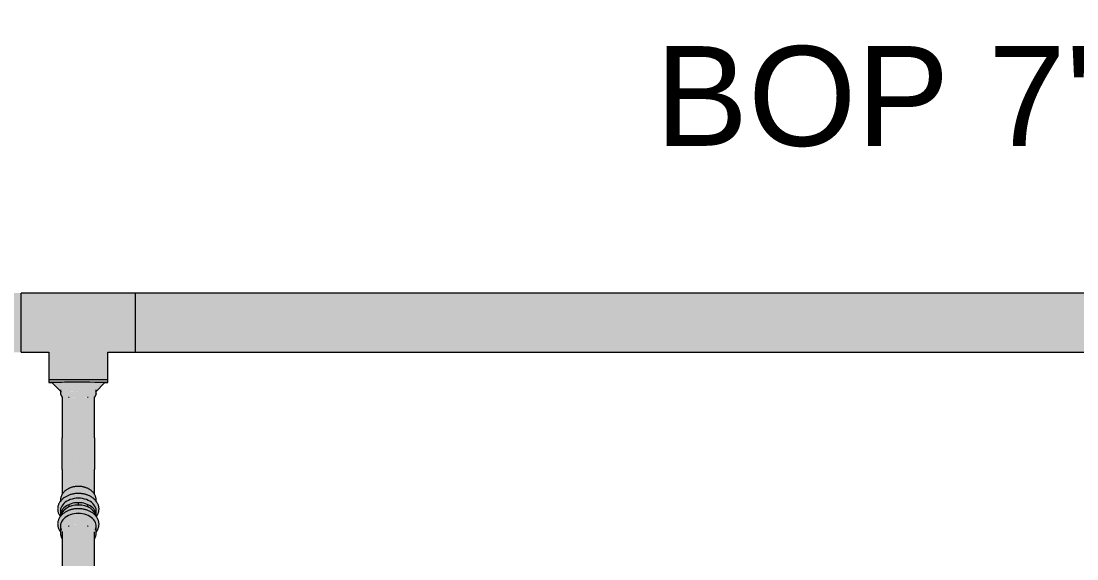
# Model space of a CAD drawing. Header units: inches. Extents: x -3385 to 41, y 7 to 1342.
# Drawn here: x -1949.4 to -1886.9, y 121.8 to 153.6 of the extents above; entities that cross this region are included whole.
import ezdxf

# ---------------------------------------------------------------- set-up
doc = ezdxf.new("R2010")
doc.units = ezdxf.units.IN
doc.header["$MEASUREMENT"] = 0
doc.layers.add('G-ANNO-DIMS', color=111, linetype='Continuous', lineweight=9)
doc.layers.add('P-PIPE', color=3, linetype='Continuous', lineweight=9)
doc.styles.add('Arial', font='arial.ttf', dxfattribs={"height": 5.901198})

# ---------------------------------------------------------------- blocks, each defined once
blk = doc.blocks.new('Victaulic-VicPress316-Elbow 90-45deg Style P568_P571 - Standard-V29-LOWER PARKING')
at = {"layer": 'P-PIPE'}
for points in [[(-1944.822, 132.212), (-1944.842, 132.212), (-1944.824, 132.212)], [(-1946.904, 131.317), (-1946.89, 131.318), (-1946.82, 131.348), (-1946.537, 131.319), (-1946.47, 131.336), (-1946.211, 131.337), (-1946, 131.32), (-1946, 131.539), (-1947.007, 131.536), (-1947.007, 131.534), (-1947.03, 131.416), (-1946.981, 131.356), (-1946.906, 131.318)], [(-1947.007, 131.536), (-1946, 131.539), (-1946, 131.686), (-1946.144, 131.692), (-1946.451, 131.688), (-1946.575, 131.708), (-1946.634, 131.728), (-1946.668, 131.719), (-1946.721, 131.661), (-1946.782, 131.687), (-1946.854, 131.666), (-1946.947, 131.709), (-1947.007, 131.734), (-1947.007, 131.537)], [(-1946.95, 128.926), (-1946.611, 128.929), (-1946, 128.93), (-1946.007, 131.321), (-1946.4, 131.34), (-1946.674, 131.339), (-1946.832, 131.346), (-1946.904, 131.317), (-1946.95, 131.341), (-1946.95, 128.927)], [(-1944.993, 131.536), (-1944.993, 131.746), (-1945.146, 131.666), (-1945.222, 131.688), (-1945.279, 131.661), (-1945.333, 131.719), (-1945.378, 131.731), (-1945.45, 131.696), (-1945.61, 131.692), (-1945.905, 131.695), (-1946, 131.686), (-1946, 131.539), (-1945.075, 131.536)], [(-1945.097, 131.317), (-1944.993, 131.38), (-1944.974, 131.428), (-1944.993, 131.536), (-1946, 131.539), (-1945.993, 131.321), (-1945.721, 131.351), (-1945.39, 131.328), (-1945.269, 131.342), (-1945.153, 131.343), (-1945.108, 131.317)], [(-1945.05, 128.926), (-1945.051, 131.341), (-1945.109, 131.317), (-1945.185, 131.348), (-1945.271, 131.342), (-1945.37, 131.333), (-1945.465, 131.32), (-1945.6, 131.338), (-1945.796, 131.349), (-1946, 131.32), (-1946, 128.93), (-1945.065, 128.927)], [(-1946.95, 127.067), (-1946.918, 127.232), (-1946.893, 127.298), (-1946.783, 127.445), (-1946.672, 127.541), (-1946.539, 127.62), (-1946.475, 127.651), (-1946.246, 127.716), (-1946.165, 127.732), (-1946, 127.742), (-1946, 128.93), (-1946.95, 128.926), (-1946.95, 127.184)], [(-1945.05, 127.067), (-1945.065, 128.927), (-1946, 128.93), (-1946, 127.742), (-1945.754, 127.716), (-1945.675, 127.701), (-1945.525, 127.651), (-1945.329, 127.541), (-1945.273, 127.501), (-1945.178, 127.404), (-1945.108, 127.298), (-1945.065, 127.184)], [(-1946.95, 125.588), (-1946.914, 125.651), (-1946.786, 125.783), (-1946.669, 125.877), (-1946.469, 125.969), (-1946.312, 126.014), (-1946.097, 126.048), (-1946, 126.059), (-1946, 127.742), (-1946.246, 127.716), (-1946.423, 127.669), (-1946.539, 127.62), (-1946.672, 127.541), (-1946.783, 127.445), (-1946.851, 127.362), (-1946.893, 127.298), (-1946.936, 127.184), (-1946.95, 127.067), (-1946.95, 125.635)], [(-1945.05, 125.593), (-1945.065, 127.184), (-1945.139, 127.346), (-1945.222, 127.45), (-1945.329, 127.541), (-1945.455, 127.617), (-1945.599, 127.676), (-1945.754, 127.716), (-1945.835, 127.732), (-1946, 127.732), (-1945.993, 126.058), (-1945.751, 126.035), (-1945.46, 125.943), (-1945.211, 125.783), (-1945.173, 125.751), (-1945.053, 125.597)], [(-1947.047, 124.273), (-1947.007, 124.319), (-1947.007, 124.839), (-1946.623, 125.215), (-1946, 125.359), (-1946, 125.591), (-1946.677, 125.487), (-1946.881, 125.362), (-1947.047, 125.172), (-1947.171, 124.991), (-1947.224, 124.723), (-1947.106, 124.342), (-1947.075, 124.306)], [(-1947.019, 125.204), (-1947.007, 125.231), (-1947.007, 125.463), (-1946.623, 125.839), (-1946, 125.982), (-1946, 126.059), (-1946.312, 126.014), (-1946.475, 125.967), (-1946.646, 125.89), (-1946.73, 125.832), (-1946.847, 125.73), (-1946.925, 125.638), (-1947.023, 125.442), (-1947.03, 125.265)], [(-1947.007, 125.218), (-1946.881, 125.362), (-1946.675, 125.487), (-1946.26, 125.555), (-1946, 125.603), (-1946.007, 125.981), (-1946.63, 125.832), (-1947.007, 125.463), (-1947.007, 125.273)], [(-1944.976, 125.198), (-1944.971, 125.362), (-1944.999, 125.5), (-1945.075, 125.638), (-1945.176, 125.754), (-1945.37, 125.894), (-1945.534, 125.974), (-1945.789, 126.045), (-1946, 126.048), (-1946, 125.982), (-1945.37, 125.831), (-1944.993, 125.463), (-1944.99, 125.213), (-1944.978, 125.199)], [(-1944.993, 125.217), (-1944.993, 125.463), (-1945.378, 125.839), (-1946, 125.982), (-1946, 125.591), (-1945.63, 125.591), (-1945.323, 125.486), (-1945.107, 125.343), (-1945.001, 125.225)], [(-1944.953, 124.273), (-1944.921, 124.308), (-1944.829, 124.5), (-1944.777, 124.723), (-1944.83, 124.991), (-1944.953, 125.172), (-1945.112, 125.349), (-1945.37, 125.503), (-1945.666, 125.603), (-1946, 125.591), (-1946, 125.359), (-1945.37, 125.208), (-1944.993, 124.839), (-1944.993, 124.317), (-1944.966, 124.287)], [(-1947.007, 124.575), (-1946.623, 124.951), (-1946, 125.095), (-1946, 125.359), (-1946.623, 125.215), (-1947.007, 124.839), (-1947.007, 124.586)], [(-1947.007, 124.438), (-1946.875, 124.587), (-1946.815, 124.684), (-1946.623, 124.843), (-1946.475, 124.924), (-1946.246, 124.991), (-1946, 125.017), (-1946, 125.095), (-1946.623, 124.951), (-1947.007, 124.575), (-1947.007, 124.463)], [(-1944.993, 124.575), (-1944.993, 124.839), (-1945.378, 125.215), (-1946, 125.359), (-1946, 125.095), (-1945.37, 124.943), (-1945.045, 124.626)], [(-1944.993, 124.438), (-1944.993, 124.575), (-1945.378, 124.951), (-1946, 125.095), (-1945.991, 125.015), (-1945.977, 125.012), (-1945.754, 124.991), (-1945.442, 124.888), (-1945.37, 124.838), (-1945.37, 124.839), (-1945.297, 124.787), (-1945.178, 124.677), (-1945.085, 124.528), (-1945.004, 124.449)]]:
    blk.add_hatch(color=256, dxfattribs=at).paths.add_polyline_path(points, flags=0)
for p, q in [((-1947.059, 131.777), (-1947.059, 131.534)), ((-1947.059, 131.534), (-1946.95, 131.316)), ((-1946.95, 131.361), (-1946.95, 128.926)), ((-1944.941, 131.534), (-1945.05, 131.316)), ((-1945.05, 128.926), (-1945.05, 131.364)), ((-1944.941, 131.534), (-1944.941, 131.777)), ((-1946.95, 127.067), (-1946.95, 125.588)), ((-1945.05, 125.593), (-1945.05, 127.067)), ((-1947.059, 125.231), (-1947.059, 125.155)), ((-1944.941, 125.155), (-1944.941, 125.231)), ((-1947.059, 124.607), (-1947.059, 124.343)), ((-1944.941, 124.343), (-1944.941, 124.607))]:
    blk.add_line(p, q, dxfattribs=at)
at = {"layer": 'P-PIPE', "flags": 128}
for points in [[(-1946.95, 127.067), (-1946.95, 127.143), (-1946.95, 127.221), (-1946.95, 127.303), (-1946.95, 127.386), (-1946.95, 127.473), (-1946.95, 127.562), (-1946.95, 127.652), (-1946.95, 127.745), (-1946.95, 127.84), (-1946.95, 127.937), (-1946.95, 128.035), (-1946.95, 128.135), (-1946.95, 128.236), (-1946.95, 128.338), (-1946.95, 128.441), (-1946.95, 128.544), (-1946.95, 128.649), (-1946.95, 128.754), (-1946.95, 128.859), (-1946.95, 128.926)], [(-1945.05, 128.926), (-1945.05, 128.821), (-1945.05, 128.715), (-1945.05, 128.611), (-1945.05, 128.506), (-1945.05, 128.403), (-1945.05, 128.3), (-1945.05, 128.199), (-1945.05, 128.098), (-1945.05, 127.999), (-1945.05, 127.901), (-1945.05, 127.805), (-1945.05, 127.711), (-1945.05, 127.619), (-1945.05, 127.529), (-1945.05, 127.441), (-1945.05, 127.356), (-1945.05, 127.273), (-1945.05, 127.192), (-1945.05, 127.115), (-1945.05, 127.067)], [(-1946, 125.639), (-1946.047, 125.639), (-1946.094, 125.637), (-1946.141, 125.633), (-1946.188, 125.629), (-1946.234, 125.623), (-1946.28, 125.615), (-1946.326, 125.607), (-1946.371, 125.597), (-1946.416, 125.586), (-1946.46, 125.573), (-1946.504, 125.559), (-1946.546, 125.544), (-1946.588, 125.528), (-1946.63, 125.51), (-1946.67, 125.491), (-1946.71, 125.471), (-1946.748, 125.45), (-1946.786, 125.428), (-1946.822, 125.404), (-1946.857, 125.38), (-1946.891, 125.354), (-1946.924, 125.327), (-1946.955, 125.299), (-1946.985, 125.27), (-1947.013, 125.239), (-1947.04, 125.208), (-1947.066, 125.176), (-1947.089, 125.143), (-1947.111, 125.109), (-1947.132, 125.074), (-1947.15, 125.039), (-1947.166, 125.002), (-1947.181, 124.965), (-1947.193, 124.928), (-1947.204, 124.889), (-1947.212, 124.851), (-1947.218, 124.812), (-1947.222, 124.773), (-1947.224, 124.733), (-1947.223, 124.694), (-1947.22, 124.655), (-1947.216, 124.616), (-1947.208, 124.577), (-1947.199, 124.539), (-1947.188, 124.501), (-1947.174, 124.463), (-1947.159, 124.427), (-1947.142, 124.391), (-1947.123, 124.355), (-1947.102, 124.321), (-1947.079, 124.287), (-1947.059, 124.26)], [(-1946, 126.061), (-1946.039, 126.061), (-1946.079, 126.059), (-1946.118, 126.056), (-1946.157, 126.053), (-1946.195, 126.048), (-1946.234, 126.041), (-1946.272, 126.034), (-1946.31, 126.026), (-1946.348, 126.016), (-1946.385, 126.006), (-1946.422, 125.994), (-1946.458, 125.981), (-1946.494, 125.968), (-1946.529, 125.953), (-1946.563, 125.937), (-1946.597, 125.919), (-1946.631, 125.901), (-1946.663, 125.882), (-1946.695, 125.861), (-1946.725, 125.84), (-1946.755, 125.817), (-1946.784, 125.793), (-1946.812, 125.768), (-1946.839, 125.742), (-1946.864, 125.715), (-1946.889, 125.687), (-1946.912, 125.658), (-1946.933, 125.627), (-1946.954, 125.596), (-1946.972, 125.564), (-1946.989, 125.531), (-1947.005, 125.496), (-1947.019, 125.462), (-1947.03, 125.426), (-1947.04, 125.39), (-1947.048, 125.353), (-1947.054, 125.316), (-1947.058, 125.278), (-1947.059, 125.241), (-1947.059, 125.231)], [(-1944.941, 125.231), (-1944.942, 125.268), (-1944.946, 125.306), (-1944.951, 125.343), (-1944.958, 125.38), (-1944.967, 125.416), (-1944.979, 125.452), (-1944.992, 125.487), (-1945.007, 125.521), (-1945.023, 125.555), (-1945.042, 125.587), (-1945.062, 125.619), (-1945.083, 125.65), (-1945.106, 125.679), (-1945.13, 125.708), (-1945.155, 125.735), (-1945.181, 125.761), (-1945.209, 125.786), (-1945.238, 125.811), (-1945.267, 125.834), (-1945.298, 125.855), (-1945.329, 125.876), (-1945.361, 125.896), (-1945.394, 125.915), (-1945.428, 125.932), (-1945.462, 125.948), (-1945.497, 125.964), (-1945.533, 125.978), (-1945.569, 125.991), (-1945.606, 126.003), (-1945.643, 126.014), (-1945.68, 126.023), (-1945.718, 126.032), (-1945.756, 126.04), (-1945.795, 126.046), (-1945.833, 126.051), (-1945.872, 126.056), (-1945.911, 126.059), (-1945.951, 126.061), (-1945.99, 126.061), (-1946, 126.061)], [(-1944.935, 124.27), (-1944.911, 124.303), (-1944.889, 124.337), (-1944.869, 124.371), (-1944.851, 124.407), (-1944.834, 124.443), (-1944.82, 124.48), (-1944.807, 124.518), (-1944.797, 124.556), (-1944.789, 124.595), (-1944.782, 124.634), (-1944.779, 124.673), (-1944.777, 124.712), (-1944.777, 124.752), (-1944.78, 124.791), (-1944.785, 124.83), (-1944.792, 124.869), (-1944.801, 124.907), (-1944.813, 124.945), (-1944.826, 124.982), (-1944.842, 125.019), (-1944.859, 125.055), (-1944.878, 125.09), (-1944.899, 125.125), (-1944.922, 125.158), (-1944.946, 125.191), (-1944.972, 125.223), (-1945, 125.253), (-1945.029, 125.283), (-1945.06, 125.312), (-1945.092, 125.339), (-1945.125, 125.366), (-1945.16, 125.391), (-1945.195, 125.415), (-1945.232, 125.438), (-1945.27, 125.46), (-1945.309, 125.481), (-1945.349, 125.5), (-1945.39, 125.518), (-1945.431, 125.535), (-1945.474, 125.551), (-1945.517, 125.566), (-1945.561, 125.579), (-1945.605, 125.591), (-1945.65, 125.601), (-1945.696, 125.611), (-1945.742, 125.619), (-1945.788, 125.626), (-1945.834, 125.631), (-1945.881, 125.635), (-1945.928, 125.638), (-1945.975, 125.639), (-1946, 125.639)]]:
    blk.add_lwpolyline(points, dxfattribs=at)
at = {"layer": 'P-PIPE'}
for centre, major_axis, ratio, start_param, end_param in [((-1946, 131.316), (0.95, 0), 0.004167, 2.175113, 2.227325), ((-1946, 131.316), (0.95, 0), 0.004167, 0.914268, 0.96648), ((-1946, 124.607), (1.059, 0), 0.710047, 1.570796, 3.455752), ((-1946, 124.343), (1.059, 0), 0.710047, 1.570796, 3.232669), ((-1946, 124.343), (0.95, 0), 0.710047, 1.570796, 1.596809), ((-1946, 124.607), (1.059, 0), 0.710047, 5.969026, 7.853982), ((-1946, 124.343), (1.059, 0), 0.710047, 6.190894, 7.853982), ((-1946, 124.343), (0.95, 0), 0.710047, 1.544784, 1.570796), ((-1946, 124.343), (0.95, 0), 0.710047, 2.795757, 2.827433), ((-1946, 124.343), (0.95, 0), 0.710047, 2.162737, 2.241871), ((-1946, 124.343), (0.95, 0), 0.710047, 0.899722, 0.978855), ((-1946, 124.343), (0.95, 0), 0.710047, 0.314159, 0.345835)]:
    blk.add_ellipse(centre, major_axis=major_axis, ratio=ratio, start_param=start_param, end_param=end_param, dxfattribs=at)
blk = doc.blocks.new('Victaulic-VicPress316-Elbow 90-45deg Style P568_P571 - Standard-1234965-LOWER PARKING')
at = {"layer": 'P-PIPE'}
for points in [[(-1947.007, 124.319), (-1946.881, 124.463), (-1946.675, 124.588), (-1946.24, 124.674), (-1946, 124.704), (-1946, 124.956), (-1946.623, 124.813), (-1947.007, 124.438), (-1947.007, 124.374)], [(-1944.993, 124.317), (-1945.004, 124.449), (-1945.378, 124.813), (-1946, 124.956), (-1945.997, 124.691), (-1945.629, 124.691), (-1945.307, 124.576), (-1945.112, 124.449), (-1945, 124.325)], [(-1947.019, 123.345), (-1947.007, 123.48), (-1947.007, 123.941), (-1946.623, 124.315), (-1946, 124.459), (-1946, 124.691), (-1946.24, 124.674), (-1946.679, 124.586), (-1946.881, 124.463), (-1947.111, 124.2), (-1947.224, 123.825), (-1947.163, 123.547), (-1947.03, 123.358)], [(-1947.007, 123.548), (-1946.623, 123.922), (-1946, 124.065), (-1946, 124.459), (-1946.623, 124.315), (-1947.007, 123.941), (-1947.007, 123.589)], [(-1944.976, 123.352), (-1944.907, 123.445), (-1944.83, 123.558), (-1944.777, 123.825), (-1944.829, 124.048), (-1944.921, 124.24), (-1945.112, 124.449), (-1945.37, 124.603), (-1945.666, 124.704), (-1946, 124.691), (-1946, 124.459), (-1945.37, 124.308), (-1944.993, 123.941), (-1944.979, 123.413), (-1944.977, 123.368)], [(-1944.993, 123.548), (-1944.993, 123.941), (-1945.378, 124.315), (-1946, 124.459), (-1946, 124.065), (-1945.37, 123.915), (-1945.036, 123.589)], [(-1946.95, 122.963), (-1946.936, 123.252), (-1946.904, 123.37), (-1946.876, 123.413), (-1946.801, 123.538), (-1946.67, 123.653), (-1946.537, 123.711), (-1946.462, 123.76), (-1946.242, 123.826), (-1946, 123.835), (-1946, 124.065), (-1946.623, 123.922), (-1947.007, 123.548), (-1947.007, 123.407), (-1947.03, 123.281), (-1947.023, 123.105), (-1946.952, 122.966)], [(-1946.95, 121.473), (-1946.936, 121.59), (-1946.893, 121.703), (-1946.823, 121.809), (-1946.728, 121.905), (-1946.611, 121.988), (-1946.475, 122.055), (-1946.325, 122.105), (-1946.165, 122.135), (-1946, 122.146), (-1946.009, 123.834), (-1946.321, 123.809), (-1946.512, 123.729), (-1946.574, 123.691), (-1946.685, 123.64), (-1946.827, 123.513), (-1946.934, 123.263), (-1946.95, 123.179), (-1946.95, 122.868)], [(-1945.05, 122.955), (-1944.999, 123.047), (-1944.971, 123.184), (-1944.993, 123.548), (-1945.378, 123.922), (-1946, 124.065), (-1945.993, 123.835), (-1945.721, 123.824), (-1945.52, 123.751), (-1945.426, 123.691), (-1945.309, 123.637), (-1945.153, 123.475), (-1945.082, 123.339), (-1945.05, 123.116), (-1945.05, 122.963)], [(-1945.05, 121.473), (-1945.062, 123.239), (-1945.097, 123.37), (-1945.124, 123.413), (-1945.185, 123.526), (-1945.37, 123.67), (-1945.487, 123.727), (-1945.563, 123.767), (-1945.796, 123.836), (-1946, 123.834), (-1946, 122.146), (-1945.835, 122.135), (-1945.675, 122.105), (-1945.525, 122.055), (-1945.39, 121.988), (-1945.231, 121.863), (-1945.178, 121.809), (-1945.108, 121.703), (-1945.065, 121.59)], [(-1946.95, 119.612), (-1946, 119.613), (-1946, 122.146), (-1946.165, 122.135), (-1946.325, 122.105), (-1946.475, 122.055), (-1946.656, 121.956), (-1946.728, 121.905), (-1946.823, 121.809), (-1946.893, 121.703), (-1946.936, 121.59), (-1946.95, 121.473), (-1946.95, 119.612)], [(-1945.05, 119.612), (-1945.05, 119.612), (-1945.065, 121.59), (-1945.108, 121.703), (-1945.178, 121.809), (-1945.273, 121.905), (-1945.39, 121.988), (-1945.525, 122.055), (-1945.675, 122.105), (-1945.835, 122.135), (-1946, 122.135), (-1946, 119.613), (-1945.065, 119.612)], [(-1946.249, 117.188), (-1946.205, 117.194), (-1946, 117.223), (-1946, 119.613), (-1946.95, 119.612), (-1946.95, 117.198), (-1946.892, 117.222), (-1946.815, 117.193), (-1946.73, 117.199), (-1946.655, 117.203), (-1946.537, 117.222), (-1946.438, 117.206), (-1946.25, 117.188)], [(-1947.007, 117.004), (-1946, 117.005), (-1946.007, 117.221), (-1946.279, 117.191), (-1946.611, 117.214), (-1946.731, 117.199), (-1946.847, 117.197), (-1946.907, 117.22), (-1947.007, 117.159), (-1947.03, 117.122), (-1947.023, 117.094)], [(-1947.007, 116.447), (-1946, 116.448), (-1946, 117.005), (-1947.007, 117.004), (-1947.007, 116.448)], [(-1944.993, 117.004), (-1944.971, 117.122), (-1945.019, 117.183), (-1945.109, 117.222), (-1945.181, 117.193), (-1945.463, 117.222), (-1945.531, 117.206), (-1945.789, 117.205), (-1946, 117.222), (-1946, 117.005), (-1944.993, 117.004)], [(-1944.993, 116.447), (-1944.993, 117.004), (-1946, 117.005), (-1946, 116.448), (-1945.112, 116.448)], [(-1947.172, 116.186), (-1947.007, 116.118), (-1946, 116.119), (-1946, 116.448), (-1947.007, 116.447), (-1947.224, 116.283)], [(-1944.993, 116.118), (-1944.835, 116.17), (-1944.777, 116.283), (-1944.836, 116.337), (-1944.993, 116.447), (-1946, 116.448), (-1946, 116.119), (-1945.115, 116.119)], [(-1947.007, 115.743), (-1946, 115.744), (-1946, 116.119), (-1947.007, 116.118)], [(-1944.993, 115.743), (-1944.993, 116.118), (-1946, 116.119), (-1946, 115.744), (-1945.12, 115.743)]]:
    blk.add_hatch(color=256, dxfattribs=at).paths.add_polyline_path(points, flags=0)
h = blk.add_hatch(color=256, dxfattribs=at)
h.paths.add_polyline_path([(-1945.178, 117.192), (-1945.168, 117.194), (-1945.097, 117.222), (-1945.05, 117.198), (-1945.065, 119.612), (-1945.785, 119.613), (-1945.752, 117.201), (-1945.6, 117.202), (-1945.327, 117.202), (-1945.178, 117.192)], flags=0)
h.paths.add_polyline_path([(-1945.755, 117.202), (-1945.785, 119.613), (-1946, 119.613), (-1945.993, 117.222), (-1945.757, 117.202)], flags=0)
for p, q in [((-1947.059, 123.709), (-1947.059, 123.316)), ((-1944.941, 123.316), (-1944.941, 123.709)), ((-1946.95, 123.239), (-1946.95, 121.473)), ((-1945.05, 121.473), (-1945.05, 123.239)), ((-1946.95, 119.612), (-1946.95, 117.175)), ((-1945.05, 117.178), (-1945.05, 119.612)), ((-1947.059, 117.004), (-1947.059, 116.447)), ((-1944.941, 116.447), (-1944.941, 117.004)), ((-1947.059, 116.118), (-1947.059, 115.743)), ((-1944.941, 115.743), (-1944.941, 116.118))]:
    blk.add_line(p, q, dxfattribs=at)
at = {"layer": 'P-PIPE', "flags": 128}
for points in [[(-1946, 124.739), (-1946.047, 124.739), (-1946.094, 124.737), (-1946.141, 124.733), (-1946.188, 124.729), (-1946.234, 124.723), (-1946.28, 124.715), (-1946.326, 124.707), (-1946.371, 124.697), (-1946.416, 124.686), (-1946.46, 124.673), (-1946.503, 124.659), (-1946.546, 124.644), (-1946.588, 124.628), (-1946.63, 124.611), (-1946.67, 124.592), (-1946.709, 124.572), (-1946.748, 124.551), (-1946.785, 124.529), (-1946.822, 124.505), (-1946.857, 124.48), (-1946.891, 124.455), (-1946.923, 124.428), (-1946.955, 124.4), (-1946.985, 124.371), (-1947.013, 124.341), (-1947.04, 124.31), (-1947.066, 124.278), (-1947.089, 124.245), (-1947.111, 124.211), (-1947.132, 124.176), (-1947.15, 124.141), (-1947.166, 124.104), (-1947.181, 124.067), (-1947.193, 124.03), (-1947.204, 123.992), (-1947.212, 123.953), (-1947.218, 123.914), (-1947.222, 123.875), (-1947.224, 123.836), (-1947.223, 123.797), (-1947.22, 123.757), (-1947.216, 123.718), (-1947.208, 123.68), (-1947.199, 123.641), (-1947.188, 123.603), (-1947.174, 123.566), (-1947.159, 123.53), (-1947.142, 123.494), (-1947.122, 123.458), (-1947.101, 123.424), (-1947.079, 123.391), (-1947.054, 123.358), (-1947.028, 123.326)], [(-1944.975, 123.324), (-1944.96, 123.341), (-1944.935, 123.373), (-1944.911, 123.406), (-1944.889, 123.44), (-1944.869, 123.474), (-1944.851, 123.51), (-1944.834, 123.546), (-1944.82, 123.583), (-1944.807, 123.621), (-1944.797, 123.659), (-1944.789, 123.697), (-1944.783, 123.736), (-1944.779, 123.775), (-1944.777, 123.815), (-1944.777, 123.854), (-1944.78, 123.893), (-1944.785, 123.932), (-1944.792, 123.971), (-1944.801, 124.009), (-1944.813, 124.047), (-1944.826, 124.084), (-1944.842, 124.121), (-1944.859, 124.157), (-1944.878, 124.192), (-1944.899, 124.227), (-1944.922, 124.26), (-1944.946, 124.293), (-1944.973, 124.324), (-1945, 124.355), (-1945.029, 124.384), (-1945.06, 124.413), (-1945.092, 124.44), (-1945.125, 124.467), (-1945.16, 124.492), (-1945.195, 124.516), (-1945.232, 124.539), (-1945.27, 124.561), (-1945.309, 124.581), (-1945.349, 124.601), (-1945.39, 124.619), (-1945.432, 124.636), (-1945.474, 124.652), (-1945.517, 124.666), (-1945.561, 124.679), (-1945.605, 124.691), (-1945.65, 124.702), (-1945.696, 124.711), (-1945.742, 124.719), (-1945.788, 124.726), (-1945.834, 124.731), (-1945.881, 124.735), (-1945.928, 124.738), (-1945.975, 124.739), (-1946, 124.739)], [(-1947.059, 123.316), (-1947.058, 123.278), (-1947.055, 123.241), (-1947.05, 123.204), (-1947.042, 123.167), (-1947.033, 123.13), (-1947.022, 123.095), (-1947.009, 123.06), (-1946.994, 123.025), (-1946.977, 122.992), (-1946.959, 122.959)], [(-1945.047, 122.951), (-1945.028, 122.983), (-1945.011, 123.016), (-1944.996, 123.05), (-1944.982, 123.085), (-1944.97, 123.121), (-1944.96, 123.157), (-1944.953, 123.194), (-1944.947, 123.231), (-1944.943, 123.268), (-1944.941, 123.306), (-1944.941, 123.316)], [(-1946.95, 121.473), (-1946.95, 121.397), (-1946.95, 121.319), (-1946.95, 121.237), (-1946.95, 121.153), (-1946.95, 121.066), (-1946.95, 120.978), (-1946.95, 120.887), (-1946.95, 120.793), (-1946.95, 120.698), (-1946.95, 120.602), (-1946.95, 120.503), (-1946.95, 120.404), (-1946.95, 120.303), (-1946.95, 120.2), (-1946.95, 120.097), (-1946.95, 119.994), (-1946.95, 119.889), (-1946.95, 119.784), (-1946.95, 119.679), (-1946.95, 119.612)], [(-1945.05, 119.612), (-1945.05, 119.717), (-1945.05, 119.822), (-1945.05, 119.927), (-1945.05, 120.032), (-1945.05, 120.135), (-1945.05, 120.238), (-1945.05, 120.34), (-1945.05, 120.44), (-1945.05, 120.539), (-1945.05, 120.637), (-1945.05, 120.733), (-1945.05, 120.828), (-1945.05, 120.92), (-1945.05, 121.01), (-1945.05, 121.098), (-1945.05, 121.184), (-1945.05, 121.267), (-1945.05, 121.348), (-1945.05, 121.425), (-1945.05, 121.473)], [(-1947.059, 117.004), (-1947.059, 117.015), (-1947.058, 117.025), (-1947.057, 117.036), (-1947.056, 117.047), (-1947.054, 117.058), (-1947.051, 117.068), (-1947.049, 117.079), (-1947.045, 117.089), (-1947.042, 117.1), (-1947.038, 117.11), (-1947.033, 117.12), (-1947.029, 117.13), (-1947.023, 117.139), (-1947.018, 117.148), (-1947.012, 117.158), (-1947.005, 117.166), (-1946.999, 117.175), (-1946.992, 117.183), (-1946.984, 117.191), (-1946.977, 117.199), (-1946.969, 117.207), (-1946.96, 117.214), (-1946.952, 117.22), (-1946.95, 117.222)], [(-1945.05, 117.222), (-1945.042, 117.215), (-1945.033, 117.208), (-1945.025, 117.201), (-1945.018, 117.193), (-1945.01, 117.185), (-1945.003, 117.177), (-1944.996, 117.168), (-1944.99, 117.159), (-1944.984, 117.15), (-1944.978, 117.141), (-1944.973, 117.131), (-1944.968, 117.122), (-1944.964, 117.112), (-1944.959, 117.102), (-1944.956, 117.091), (-1944.952, 117.081), (-1944.95, 117.07), (-1944.947, 117.06), (-1944.945, 117.049), (-1944.944, 117.038), (-1944.942, 117.027), (-1944.942, 117.017), (-1944.941, 117.006), (-1944.941, 117.004)], [(-1947.059, 116.118), (-1947.066, 116.118), (-1947.072, 116.119), (-1947.079, 116.119), (-1947.086, 116.12), (-1947.092, 116.121), (-1947.098, 116.123), (-1947.105, 116.125), (-1947.111, 116.127), (-1947.117, 116.129), (-1947.123, 116.131), (-1947.129, 116.134), (-1947.135, 116.137), (-1947.141, 116.14), (-1947.147, 116.143), (-1947.152, 116.147), (-1947.158, 116.151), (-1947.163, 116.155), (-1947.168, 116.159), (-1947.173, 116.163), (-1947.177, 116.168), (-1947.182, 116.173), (-1947.186, 116.178), (-1947.19, 116.183), (-1947.194, 116.188), (-1947.198, 116.194), (-1947.201, 116.199), (-1947.204, 116.205), (-1947.207, 116.211), (-1947.21, 116.217), (-1947.213, 116.223), (-1947.215, 116.229), (-1947.217, 116.236), (-1947.219, 116.242), (-1947.22, 116.248), (-1947.221, 116.255), (-1947.222, 116.261), (-1947.223, 116.268), (-1947.224, 116.274), (-1947.224, 116.281), (-1947.224, 116.287), (-1947.223, 116.294), (-1947.223, 116.301), (-1947.222, 116.307), (-1947.221, 116.314), (-1947.219, 116.32), (-1947.218, 116.326), (-1947.216, 116.333), (-1947.214, 116.339), (-1947.211, 116.345), (-1947.209, 116.351), (-1947.206, 116.357), (-1947.203, 116.363), (-1947.2, 116.369), (-1947.196, 116.374), (-1947.192, 116.38), (-1947.188, 116.385), (-1947.184, 116.39), (-1947.18, 116.395), (-1947.175, 116.399), (-1947.17, 116.404), (-1947.165, 116.408), (-1947.16, 116.412), (-1947.155, 116.416), (-1947.15, 116.42), (-1947.144, 116.424), (-1947.138, 116.427), (-1947.133, 116.43), (-1947.127, 116.433), (-1947.121, 116.435), (-1947.114, 116.438), (-1947.108, 116.44), (-1947.102, 116.442), (-1947.095, 116.443), (-1947.089, 116.444), (-1947.083, 116.446), (-1947.076, 116.446), (-1947.069, 116.447), (-1947.063, 116.447), (-1947.059, 116.447)], [(-1946, 116.448), (-1946.043, 116.448), (-1946.085, 116.448), (-1946.127, 116.448), (-1946.169, 116.448), (-1946.211, 116.448), (-1946.252, 116.448), (-1946.293, 116.448), (-1946.333, 116.448), (-1946.373, 116.448), (-1946.413, 116.448), (-1946.451, 116.448), (-1946.489, 116.448), (-1946.526, 116.448), (-1946.563, 116.448), (-1946.598, 116.448), (-1946.633, 116.448), (-1946.666, 116.448), (-1946.699, 116.448), (-1946.73, 116.448), (-1946.76, 116.448), (-1946.789, 116.448), (-1946.817, 116.448), (-1946.843, 116.448), (-1946.868, 116.448), (-1946.891, 116.448), (-1946.914, 116.448), (-1946.934, 116.448), (-1946.954, 116.448), (-1946.971, 116.448), (-1946.987, 116.448), (-1947.002, 116.447), (-1947.015, 116.447), (-1947.026, 116.447), (-1947.036, 116.447), (-1947.044, 116.447), (-1947.05, 116.447), (-1947.055, 116.447), (-1947.058, 116.447), (-1947.059, 116.447), (-1947.059, 116.447)], [(-1947.059, 116.447), (-1947.058, 116.447), (-1947.056, 116.447), (-1947.052, 116.447), (-1947.046, 116.447), (-1947.038, 116.447), (-1947.029, 116.447), (-1947.018, 116.447), (-1947.006, 116.447)], [(-1944.941, 116.447), (-1944.942, 116.447), (-1944.945, 116.447), (-1944.949, 116.447), (-1944.955, 116.447), (-1944.962, 116.447), (-1944.972, 116.447), (-1944.983, 116.447), (-1944.995, 116.447), (-1945.009, 116.448), (-1945.025, 116.448), (-1945.042, 116.448), (-1945.061, 116.448), (-1945.081, 116.448), (-1945.103, 116.448), (-1945.126, 116.448), (-1945.151, 116.448), (-1945.177, 116.448), (-1945.204, 116.448), (-1945.233, 116.448), (-1945.262, 116.448), (-1945.293, 116.448), (-1945.326, 116.448), (-1945.359, 116.448), (-1945.393, 116.448), (-1945.428, 116.448), (-1945.464, 116.448), (-1945.501, 116.448), (-1945.539, 116.448), (-1945.577, 116.448), (-1945.617, 116.448), (-1945.656, 116.448), (-1945.697, 116.448), (-1945.737, 116.448), (-1945.779, 116.448), (-1945.82, 116.448), (-1945.862, 116.448), (-1945.904, 116.448), (-1945.947, 116.448), (-1945.989, 116.448), (-1946, 116.448)], [(-1944.999, 116.447), (-1944.986, 116.447), (-1944.974, 116.447), (-1944.965, 116.447), (-1944.957, 116.447), (-1944.95, 116.447), (-1944.946, 116.447), (-1944.943, 116.447), (-1944.941, 116.447), (-1944.941, 116.447)], [(-1944.941, 116.447), (-1944.935, 116.447), (-1944.928, 116.447), (-1944.922, 116.446), (-1944.915, 116.445), (-1944.909, 116.444), (-1944.902, 116.442), (-1944.896, 116.441), (-1944.89, 116.439), (-1944.883, 116.437), (-1944.877, 116.434), (-1944.871, 116.432), (-1944.865, 116.429), (-1944.86, 116.425), (-1944.854, 116.422), (-1944.848, 116.418), (-1944.843, 116.415), (-1944.838, 116.411), (-1944.833, 116.406), (-1944.828, 116.402), (-1944.823, 116.397), (-1944.819, 116.392), (-1944.815, 116.388), (-1944.81, 116.382), (-1944.807, 116.377), (-1944.803, 116.372), (-1944.799, 116.366), (-1944.796, 116.36), (-1944.793, 116.354), (-1944.79, 116.348), (-1944.788, 116.342), (-1944.786, 116.336), (-1944.784, 116.33), (-1944.782, 116.324), (-1944.78, 116.317), (-1944.779, 116.311), (-1944.778, 116.304), (-1944.777, 116.298), (-1944.777, 116.291), (-1944.777, 116.284), (-1944.777, 116.278), (-1944.777, 116.271), (-1944.778, 116.265), (-1944.779, 116.258), (-1944.78, 116.252), (-1944.781, 116.245), (-1944.783, 116.239), (-1944.785, 116.233), (-1944.787, 116.226), (-1944.789, 116.22), (-1944.792, 116.214), (-1944.795, 116.208), (-1944.798, 116.203), (-1944.801, 116.197), (-1944.805, 116.191), (-1944.808, 116.186), (-1944.812, 116.181), (-1944.816, 116.176), (-1944.821, 116.171), (-1944.825, 116.166), (-1944.83, 116.161), (-1944.835, 116.157), (-1944.84, 116.153), (-1944.846, 116.149), (-1944.851, 116.145), (-1944.856, 116.142), (-1944.862, 116.138), (-1944.868, 116.135), (-1944.874, 116.133), (-1944.88, 116.13), (-1944.886, 116.128), (-1944.892, 116.126), (-1944.899, 116.124), (-1944.905, 116.122), (-1944.912, 116.121), (-1944.918, 116.12), (-1944.925, 116.119), (-1944.931, 116.118), (-1944.938, 116.118), (-1944.941, 116.118)], [(-1947.059, 116.118), (-1947.058, 116.118), (-1947.056, 116.118), (-1947.052, 116.118), (-1947.046, 116.118), (-1947.038, 116.118), (-1947.029, 116.118), (-1947.018, 116.118), (-1947.006, 116.118), (-1946.991, 116.119), (-1946.976, 116.119), (-1946.958, 116.119), (-1946.94, 116.119), (-1946.919, 116.119), (-1946.898, 116.119), (-1946.874, 116.119), (-1946.85, 116.119), (-1946.824, 116.119), (-1946.796, 116.119), (-1946.768, 116.119), (-1946.738, 116.119), (-1946.707, 116.119), (-1946.675, 116.119), (-1946.642, 116.119), (-1946.608, 116.119), (-1946.572, 116.119), (-1946.536, 116.119), (-1946.499, 116.119), (-1946.462, 116.119), (-1946.423, 116.119), (-1946.384, 116.119), (-1946.344, 116.119), (-1946.304, 116.119), (-1946.263, 116.119), (-1946.222, 116.119), (-1946.18, 116.119), (-1946.138, 116.119), (-1946.096, 116.119), (-1946.054, 116.119), (-1946.012, 116.119), (-1946, 116.119)], [(-1947.002, 116.118), (-1947.015, 116.118), (-1947.026, 116.118), (-1947.036, 116.118), (-1947.044, 116.118), (-1947.05, 116.118), (-1947.055, 116.118), (-1947.058, 116.118), (-1947.059, 116.118), (-1947.059, 116.118)], [(-1946, 116.119), (-1945.958, 116.119), (-1945.916, 116.119), (-1945.874, 116.119), (-1945.832, 116.119), (-1945.79, 116.119), (-1945.749, 116.119), (-1945.708, 116.119), (-1945.667, 116.119), (-1945.627, 116.119), (-1945.588, 116.119), (-1945.549, 116.119), (-1945.511, 116.119), (-1945.474, 116.119), (-1945.438, 116.119), (-1945.402, 116.119), (-1945.368, 116.119), (-1945.334, 116.119), (-1945.302, 116.119), (-1945.271, 116.119), (-1945.241, 116.119), (-1945.212, 116.119), (-1945.184, 116.119), (-1945.158, 116.119), (-1945.133, 116.119), (-1945.109, 116.119), (-1945.087, 116.119), (-1945.066, 116.119), (-1945.047, 116.119), (-1945.029, 116.119), (-1945.013, 116.119), (-1944.999, 116.118), (-1944.986, 116.118), (-1944.974, 116.118), (-1944.965, 116.118), (-1944.957, 116.118), (-1944.95, 116.118), (-1944.946, 116.118), (-1944.943, 116.118), (-1944.941, 116.118), (-1944.941, 116.118)], [(-1944.941, 116.118), (-1944.942, 116.118), (-1944.945, 116.118), (-1944.949, 116.118), (-1944.955, 116.118), (-1944.962, 116.118), (-1944.972, 116.118), (-1944.983, 116.118), (-1944.995, 116.118)]]:
    blk.add_lwpolyline(points, dxfattribs=at)
at = {"layer": 'P-PIPE'}
for centre, major_axis, ratio, start_param, end_param in [((-1946, 124.207), (1.059, 0), 0.707744, 1.570796, 3.048438), ((-1946, 124.207), (1.059, 0), 0.707744, 0.096042, 1.570796), ((-1946, 123.709), (1.059, 0), 0.707744, 1.570796, 3.455752), ((-1946, 123.709), (1.059, 0), 0.707744, 5.999222, 7.853982), ((-1946, 123.162), (0.95, 0), 0.707744, 2.175113, 2.227325), ((-1946, 123.162), (0.95, 0), 0.707744, 0.914268, 0.96648), ((-1946, 117.222), (0.95, 0), 0.000902, 2.175113, 2.227325), ((-1946, 117.222), (0.95, 0), 0.000902, 0.914268, 0.96648), ((-1946, 116.447), (-1.059, 0), 0.000902, 4.712389, 6.597345), ((-1946, 116.447), (1.059, 0), 0.000902, 5.969026, 7.853982), ((-1946, 116.118), (-1.059, 0), 0.000902, 4.712389, 6.597345), ((-1946, 115.743), (1.059, 0), 0.000902, 1.570796, 3.455752), ((-1946, 116.118), (1.059, 0), 0.000902, 5.969026, 7.853982), ((-1946, 115.743), (-1.059, 0), 0.000902, 2.827433, 4.712389)]:
    blk.add_ellipse(centre, major_axis=major_axis, ratio=ratio, start_param=start_param, end_param=end_param, dxfattribs=at)

msp = doc.modelspace()

# ---------------------------------------------------------------- hatches: boundary and pattern name
at = {"layer": 'P-PIPE'}
h = msp.add_hatch(color=256, dxfattribs=at)
h.paths.add_polyline_path([(-1960.611, 135.743), (-1949.382, 135.743), (-1949.386, 137.493), (-1960.614, 137.493), (-1960.611, 136.32), (-1960.611, 135.743)], flags=0)
h.paths.add_polyline_path([(-1960.613, 137.433), (-1960.613, 137.433), (-1949.385, 137.433)], flags=0)
for points in [[(-1947.851, 133.993), (-1947.75, 133.993), (-1946.45, 135.297), (-1945.997, 135.75), (-1944.249, 133.993), (-1942.614, 133.993), (-1942.611, 135.082), (-1942.614, 137.493), (-1949.386, 137.493), (-1949.383, 136.614), (-1949.386, 133.993)], [(-1860.18, 135.743), (-1855.382, 135.743), (-1855.386, 137.493), (-1942.614, 137.493), (-1942.611, 136.614), (-1942.611, 135.743), (-1895.13, 135.743)], [(-1944.25, 132.357), (-1944.25, 133.993), (-1944.76, 134.51), (-1945.997, 135.75), (-1947.75, 133.993), (-1947.75, 132.357), (-1947.235, 132.362), (-1944.28, 132.358)], [(-1895.13, 133.993), (-1855.386, 133.993), (-1855.383, 134.868), (-1855.382, 135.743), (-1942.611, 135.742), (-1942.613, 133.993), (-1930.08, 133.993)], [(-1947.75, 132.206), (-1947.127, 132.212), (-1946, 132.214), (-1946, 132.364), (-1947.75, 132.357)], [(-1944.993, 131.628), (-1944.438, 132.206), (-1945.61, 132.212), (-1947.563, 132.206), (-1947.007, 131.628), (-1947.006, 131.746), (-1946.854, 131.666), (-1946.778, 131.688), (-1946.721, 131.661), (-1946.668, 131.719), (-1946.623, 131.731), (-1946.551, 131.696), (-1946.391, 131.692), (-1946.095, 131.695), (-1946, 131.686), (-1945.857, 131.692), (-1945.549, 131.688), (-1945.426, 131.708), (-1945.37, 131.729), (-1945.333, 131.719), (-1945.279, 131.661), (-1945.222, 131.688), (-1945.125, 131.674), (-1945.085, 131.69), (-1944.993, 131.746), (-1944.993, 131.671)], [(-1944.441, 132.203), (-1944.763, 132.212), (-1944.438, 132.206)], [(-1946.904, 124.539), (-1946.623, 124.813), (-1946, 124.956), (-1946, 125.017), (-1946.115, 125.003), (-1946.312, 124.972), (-1946.562, 124.885), (-1946.623, 124.843), (-1946.676, 124.813), (-1946.823, 124.677), (-1946.904, 124.551)], [(-1945.097, 124.539), (-1945.097, 124.551), (-1945.127, 124.59), (-1945.185, 124.684), (-1945.378, 124.843), (-1945.59, 124.943), (-1945.795, 124.995), (-1946, 125.014), (-1946, 124.956), (-1945.37, 124.805), (-1945.098, 124.541)]]:
    msp.add_hatch(color=256, dxfattribs=at).paths.add_polyline_path(points, flags=0)
h = msp.add_hatch(color=256, dxfattribs=at)
h.paths.add_polyline_path([(-1960.613, 133.993), (-1949.386, 133.994), (-1949.384, 134.227), (-1960.613, 134.223), (-1960.614, 133.993)], flags=0)
h.paths.add_polyline_path([(-1960.613, 134.227), (-1949.384, 134.232), (-1949.383, 135.743), (-1960.611, 135.743), (-1960.613, 134.231)], flags=0)
h = msp.add_hatch(color=256, dxfattribs=at)
h.paths.add_polyline_path([(-1944.25, 132.206), (-1944.254, 132.357), (-1944.31, 132.357), (-1944.309, 132.208)], flags=0)
h.paths.add_polyline_path([(-1944.31, 132.208), (-1944.31, 132.359), (-1946, 132.364), (-1945.997, 132.214), (-1944.433, 132.21)], flags=0)

# ---------------------------------------------------------------- linework, layer by layer
for p, q in [((-1942.614, 137.493), (-1949.386, 137.493)), ((-1855.386, 137.493), (-1942.614, 137.493)), ((-1949.386, 133.993), (-1947.75, 133.993)), ((-1947.75, 133.993), (-1947.75, 132.357)), ((-1944.25, 133.993), (-1942.614, 133.993)), ((-1944.25, 132.357), (-1944.25, 133.993)), ((-1942.614, 133.993), (-1855.386, 133.993)), ((-1947.75, 132.357), (-1947.75, 132.206)), ((-1947.563, 132.206), (-1947.006, 131.627)), ((-1944.994, 131.627), (-1944.438, 132.206)), ((-1944.25, 132.206), (-1944.25, 132.357)), ((-1946.95, 124.537), (-1946.95, 124.494)), ((-1945.05, 124.494), (-1945.05, 124.537)), ((-1946.95, 123.391), (-1946.95, 123.239)), ((-1945.05, 123.239), (-1945.05, 123.378))]:
    msp.add_line(p, q, dxfattribs=at)
for centre, major_axis, ratio, start_param, end_param in [((-1949.386, 135.743), (0, 1.75), 0.002084, 6.025553, 6.283185), ((-1949.386, 135.743), (0, 1.75), 0.002084, 6.154357, 6.283185), ((-1942.614, 135.743), (0, 1.75), 0.002084, 6.154357, 6.283185), ((-1942.614, 135.743), (0, 1.75), 0.002084, 6.025553, 6.283185), ((-1949.386, 135.743), (0, 1.75), 0.002084, 5.892558, 6.021386), ((-1949.386, 135.743), (0, 1.75), 0.002084, 5.763753, 5.892581), ((-1949.386, 135.743), (0, 1.75), 0.002084, 5.501954, 5.760315), ((-1949.386, 135.743), (0, 1.75), 0.002084, 5.502631, 5.759587), ((-1949.386, 135.743), (0, 1.75), 0.002084, 4.978355, 5.498225), ((-1949.386, 135.743), (0, 1.75), 0.002084, 5.240544, 5.497787), ((-1942.614, 135.743), (0, 1.75), 0.002084, 5.892558, 6.021386), ((-1942.614, 135.743), (0, 1.75), 0.002084, 5.763753, 5.892581), ((-1942.614, 135.743), (0, 1.75), 0.002084, 5.501954, 5.760315), ((-1942.614, 135.743), (0, 1.75), 0.002084, 5.502631, 5.759587), ((-1942.614, 135.743), (0, 1.75), 0.002084, 4.978355, 5.498225), ((-1942.614, 135.743), (0, 1.75), 0.002084, 5.240544, 5.497787), ((-1949.386, 135.743), (0, 1.75), 0.002084, 4.978555, 5.235988), ((-1949.386, 135.743), (0, 1.75), 0.002084, 4.716556, 4.974284), ((-1949.386, 135.743), (0, 1.75), 0.002084, 4.716604, 4.974188), ((-1942.614, 135.743), (0, 1.75), 0.002084, 4.978555, 5.235988), ((-1942.614, 135.743), (0, 1.75), 0.002084, 4.716604, 4.974188), ((-1942.614, 135.743), (0, 1.75), 0.002084, 4.716556, 4.974284), ((-1949.386, 135.743), (0, 1.75), 0.002084, 4.454756, 4.712343), ((-1949.386, 135.743), (0, 1.75), 0.002084, 4.454663, 4.712389), ((-1942.614, 135.743), (0, 1.75), 0.002084, 4.454663, 4.712389), ((-1942.614, 135.743), (0, 1.75), 0.002084, 4.454756, 4.712343), ((-1949.386, 135.743), (0, 1.75), 0.002084, 4.192712, 4.45059), ((-1949.386, 135.743), (0, 1.75), 0.002084, 4.192957, 4.450393), ((-1942.614, 135.743), (0, 1.75), 0.002084, 4.192712, 4.45059), ((-1942.614, 135.743), (0, 1.75), 0.002084, 4.192957, 4.450393), ((-1949.386, 135.743), (0, 1.75), 0.002084, 3.930723, 4.18879), ((-1949.386, 135.743), (0, 1.75), 0.002084, 3.931157, 4.188405), ((-1949.386, 135.743), (0, 1.75), 0.002084, 3.668636, 3.926991), ((-1949.386, 135.743), (0, 1.75), 0.002084, 3.669358, 3.92632), ((-1942.614, 135.743), (0, 1.75), 0.002084, 3.668636, 3.926991), ((-1942.614, 135.743), (0, 1.75), 0.002084, 3.669358, 3.92632), ((-1942.614, 135.743), (0, 1.75), 0.002084, 3.930723, 4.18879), ((-1942.614, 135.743), (0, 1.75), 0.002084, 3.931157, 4.188405), ((-1949.386, 135.743), (0, 1.75), 0.002084, 3.274564, 3.403392), ((-1949.386, 135.743), (0, 1.75), 0.002084, 3.145759, 3.274588), ((-1949.386, 135.743), (0, 1.75), 0.002084, 3.536363, 3.665191), ((-1949.386, 135.743), (0, 1.75), 0.002084, 3.407559, 3.536387), ((-1942.614, 135.743), (0, 1.75), 0.002084, 3.407559, 3.536387), ((-1942.614, 135.743), (0, 1.75), 0.002084, 3.274564, 3.403392), ((-1942.614, 135.743), (0, 1.75), 0.002084, 3.145759, 3.274588), ((-1942.614, 135.743), (0, 1.75), 0.002084, 3.536363, 3.665191), ((-1946, 132.357), (1.75, 0), 0.004167, 3.009645, 3.139509), ((-1946, 132.206), (1.75, 0), 0.004167, 1.570796, 3.141593), ((-1946, 132.206), (1.75, 0), 0.004167, 3.141593, 3.599856), ((-1946, 132.357), (1.75, 0), 0.004167, 2.879793, 3.009657), ((-1946, 132.357), (1.75, 0), 0.004167, 2.617994, 2.878374), ((-1946, 132.357), (1.75, 0), 0.004167, 2.618632, 2.87771), ((-1946, 132.357), (1.75, 0), 0.004167, 2.356194, 2.616274), ((-1946, 132.357), (1.75, 0), 0.004167, 2.356534, 2.61591), ((-1946, 132.357), (1.75, 0), 0.004167, 2.094395, 2.35433), ((-1946, 132.357), (1.75, 0), 0.004167, 2.09459, 2.354111), ((-1946, 132.357), (1.75, 0), 0.004167, 1.832596, 2.092435), ((-1946, 132.357), (1.75, 0), 0.004167, 1.832696, 2.092311), ((-1946, 132.357), (1.75, 0), 0.004167, 1.570796, 1.830559), ((-1946, 132.357), (-1.75, 0), 0.004167, 4.712412, 4.972105), ((-1946, 132.206), (1.75, 0), 0.004167, 0, 1.570796), ((-1946, 132.357), (1.75, 0), 0.004167, 1.308997, 1.568689), ((-1946, 132.357), (1.75, 0), 0.004167, 1.308949, 1.568713), ((-1946, 132.357), (1.75, 0), 0.004167, 1.047198, 1.306813), ((-1946, 132.357), (1.75, 0), 0.004167, 1.047073, 1.306913), ((-1946, 132.357), (1.75, 0), 0.004167, 0.785398, 1.044918), ((-1946, 132.357), (1.75, 0), 0.004167, 0.785178, 1.045114), ((-1946, 132.357), (1.75, 0), 0.004167, 0.523599, 0.782973), ((-1946, 132.357), (1.75, 0), 0.004167, 0.523233, 0.783314), ((-1946, 132.357), (1.75, 0), 0.004167, 0.261131, 0.521515), ((-1946, 132.357), (1.75, 0), 0.004167, 0.261799, 0.520873), ((-1946, 132.206), (1.75, 0), 0.004167, 5.824922, 6.283185), ((-1946, 132.357), (1.75, 0), 0.004167, 0, 0.259716), ((-1946, 132.357), (1.75, 0), 0.004167, 0, 0.129864)]:
    msp.add_ellipse(centre, major_axis=major_axis, ratio=ratio, start_param=start_param, end_param=end_param, dxfattribs=at)

# ---------------------------------------------------------------- block references
for name in ['Victaulic-VicPress316-Elbow 90-45deg Style P568_P571 - Standard-V29-LOWER PARKING', 'Victaulic-VicPress316-Elbow 90-45deg Style P568_P571 - Standard-1234965-LOWER PARKING']:
    msp.add_blockref(name, (0, 0), dxfattribs=at)

# ---------------------------------------------------------------- texts
at = {"layer": 'G-ANNO-DIMS', "insert": (-1911.867, 152.096), "char_height": 5.9012, "width": 48.456, "attachment_point": 1, "line_spacing_factor": 0.938532, "style": 'Arial', "bg_fill": 3, "box_fill_scale": 1.25, "bg_fill_color": 0, "bg_fill_transparency": 0}
msp.add_mtext('BOP 7\' - 6"', dxfattribs=at)

doc.saveas('drawing.dxf')
